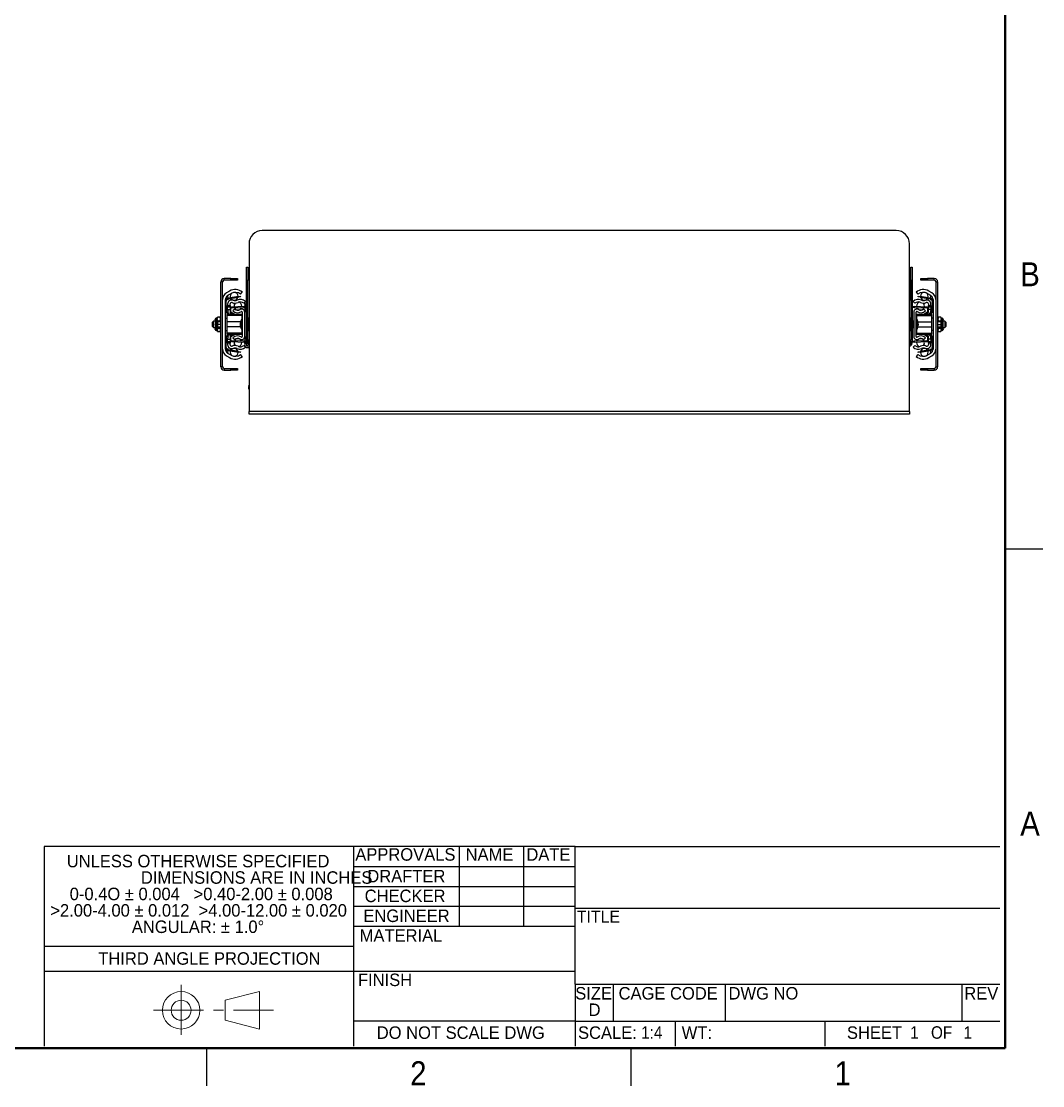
# Paper-space layout 'D' of a CAD drawing. Header units: inches. Extents: x 0 to 136, y 0 to 88.
# Drawn here: x 94.59 to 135.5, y 0.5 to 43.13 of the extents above; entities that cross this region are included whole.
import ezdxf

# ---------------------------------------------------------------- set-up
doc = ezdxf.new("R2010")
doc.units = ezdxf.units.IN
doc.header["$LTSCALE"] = 4
doc.header["$MEASUREMENT"] = 0
doc.linetypes.add('CENTERX2', pattern=[0.8, 0.5, -0.1, 0.1, -0.1])
for name, color, linetype in [('ANNOTATIONS', 7, 'Continuous'), ('FORMAT_SHT1', 7, 'Continuous'), ('FORMAT_SHT2', 7, 'Continuous')]:
    doc.layers.add(name, color=color, linetype=linetype)
doc.styles.add('SLDTEXTSTYLE0', font='GOTHIC.TTF', dxfattribs={"width": 0.913})
doc.styles.add('SLDTEXTSTYLE1', font='ARIAL.TTF', dxfattribs={"width": 0.948})

# ---------------------------------------------------------------- blocks, each defined once
blk = doc.blocks.new('ThirdAngleProjectionBlock')
at = {"color": 7, "linetype": 'CENTERX2', "lineweight": 18}
for p, q in [((1.101, 2.026), (1.101, 0)), ((0, 1.013), (4.806, 1.013))]:
    blk.add_line(p, q, dxfattribs=at)
at = {"color": 7, "linetype": 'Continuous', "lineweight": 18}
for p, q in [((2.861, 1.413), (4.236, 1.763)), ((4.236, 1.763), (4.236, 0.263)), ((2.861, 1.413), (2.861, 0.613)), ((2.861, 0.613), (4.236, 0.263))]:
    blk.add_line(p, q, dxfattribs=at)
for radius in [0.75, 0.4]:
    blk.add_circle((1.101, 1.013), radius, dxfattribs=at)
blk = doc.blocks.new('SW_NOTE_0')
at = {"layer": 'FORMAT_SHT1', "color": 0, "char_height": 0.5, "attachment_point": 2, "style": 'SLDTEXTSTYLE1'}
for s, insert in [('UNLESS OTHERWISE SPECIFIED', (5.445, 0.645)), ('DIMENSIONS ARE IN INCHES                         ', (7.79, -0.013)), ('0-0.4O ± 0.004   >0.40-2.00 ± 0.008  ', (5.57, -0.67)), ('>2.00-4.00 ± 0.012  >4.00-12.00 ± 0.020 ', (5.467, -1.328)), ('ANGULAR: ± 1.0°', (5.442, -1.985))]:
    blk.add_mtext(s, dxfattribs=dict(at, insert=insert))

psp = doc.layouts.new('D')

# ---------------------------------------------------------------- linework, layer by layer
at = {"color": 7, "linetype": 'Continuous', "lineweight": 50}
for p, q in [((134, 86), (134, 2)), ((134, 2), (2, 2))]:
    psp.add_line(p, q, dxfattribs=at)
at = {"color": 7, "linetype": 'Continuous', "lineweight": 25}
for p, q in [((129.636, 34.747), (104.234, 34.747)), ((103.709, 34.222), (103.709, 27.506)), ((130.161, 27.506), (130.161, 34.222)), ((103.602, 33.276), (103.655, 33.276)), ((103.602, 32.751), (103.602, 33.276)), ((103.655, 33.276), (103.655, 32.751)), ((130.215, 32.751), (130.215, 33.276)), ((130.215, 33.276), (130.268, 33.276)), ((130.268, 33.276), (130.268, 32.751)), ((102.716, 32.759), (102.716, 32.826)), ((102.985, 32.826), (102.716, 32.826)), ((102.985, 32.759), (102.985, 32.826)), ((102.985, 32.826), (103.247, 32.826)), ((103.247, 32.826), (103.247, 32.759)), ((130.174, 33.197), (130.161, 33.197)), ((130.174, 33.197), (130.174, 31.965)), ((130.623, 32.759), (130.623, 32.826)), ((130.623, 32.826), (130.885, 32.826)), ((130.885, 32.826), (130.885, 32.759)), ((131.154, 32.826), (130.885, 32.826)), ((131.154, 32.759), (131.154, 32.826)), ((102.648, 32.691), (102.581, 32.691)), ((102.581, 29.295), (102.581, 32.691)), ((102.648, 29.295), (102.648, 32.691)), ((102.985, 32.759), (102.716, 32.759)), ((103.247, 32.759), (102.985, 32.759)), ((103.655, 32.751), (103.602, 32.751)), ((103.602, 30.389), (103.602, 32.751)), ((103.655, 30.389), (103.655, 32.751)), ((130.268, 32.751), (130.215, 32.751)), ((130.215, 32.751), (130.215, 30.389)), ((130.268, 32.751), (130.268, 30.389)), ((130.885, 32.759), (130.623, 32.759)), ((131.154, 32.759), (130.885, 32.759)), ((131.222, 32.691), (131.222, 29.295)), ((131.222, 32.691), (131.289, 32.691)), ((131.289, 32.691), (131.289, 29.295)), ((102.762, 30.004), (102.762, 31.982)), ((102.779, 31.982), (102.762, 31.982)), ((102.932, 32.327), (102.805, 32.253)), ((102.882, 31.982), (102.818, 31.982)), ((102.862, 32.155), (102.989, 32.229)), ((103.28, 32.111), (102.872, 32.046)), ((102.877, 32.014), (103.285, 32.079)), ((103.268, 32.109), (103.268, 32.118)), ((103.28, 32.111), (103.359, 32.123)), ((103.285, 32.079), (103.28, 32.111)), ((103.364, 32.091), (103.285, 32.079)), ((103.359, 32.123), (103.364, 32.091)), ((103.368, 32.196), (103.44, 32.282)), ((130.43, 32.282), (130.503, 32.196)), ((130.506, 32.091), (130.511, 32.123)), ((130.585, 32.079), (130.506, 32.091)), ((130.511, 32.123), (130.59, 32.111)), ((130.59, 32.111), (130.585, 32.079)), ((130.585, 32.079), (130.993, 32.014)), ((130.998, 32.046), (130.59, 32.111)), ((130.602, 32.118), (130.602, 32.109)), ((130.881, 32.229), (131.008, 32.155)), ((131.065, 32.253), (130.938, 32.327)), ((130.988, 31.982), (131.052, 31.982)), ((131.091, 31.982), (131.108, 31.982)), ((131.108, 31.982), (131.108, 30.004)), ((102.762, 31.742), (102.794, 31.742)), ((102.794, 31.676), (102.762, 31.676)), ((102.762, 31.582), (102.794, 31.582)), ((102.794, 31.742), (102.794, 31.917)), ((102.794, 31.742), (102.794, 31.676)), ((102.794, 31.676), (102.794, 31.582)), ((102.794, 31.582), (102.794, 31.514)), ((102.852, 31.808), (102.852, 31.742)), ((102.852, 31.742), (102.951, 31.742)), ((102.852, 31.676), (102.852, 31.742)), ((102.951, 31.676), (102.852, 31.676)), ((102.852, 31.582), (102.852, 31.676)), ((102.852, 31.582), (102.951, 31.582)), ((102.852, 31.543), (102.852, 31.582)), ((102.951, 31.742), (102.951, 31.808)), ((102.951, 31.742), (102.951, 31.676)), ((102.951, 31.676), (102.951, 31.631)), ((102.951, 31.631), (102.951, 31.477)), ((102.983, 31.476), (102.983, 31.631)), ((103.515, 31.701), (103.001, 31.683)), ((103.002, 31.651), (103.516, 31.669)), ((103.133, 31.604), (103.066, 31.532)), ((103.416, 31.698), (103.419, 31.726)), ((103.494, 31.836), (103.562, 31.907)), ((103.515, 31.701), (103.595, 31.704)), ((103.516, 31.669), (103.515, 31.701)), ((103.596, 31.672), (103.516, 31.669)), ((103.535, 31.806), (103.535, 31.879)), ((103.602, 31.806), (103.535, 31.806)), ((103.535, 31.806), (103.535, 31.702)), ((103.535, 31.67), (103.535, 31.484)), ((103.539, 31.926), (103.602, 31.926)), ((103.595, 31.704), (103.596, 31.672)), ((103.602, 31.806), (103.602, 30.336)), ((130.161, 31.965), (130.174, 31.965)), ((130.274, 31.672), (130.275, 31.704)), ((130.354, 31.669), (130.274, 31.672)), ((130.275, 31.704), (130.355, 31.701)), ((130.308, 31.907), (130.376, 31.836)), ((130.355, 31.701), (130.354, 31.669)), ((130.354, 31.669), (130.868, 31.651)), ((130.869, 31.683), (130.355, 31.701)), ((130.451, 31.726), (130.454, 31.698)), ((130.804, 31.532), (130.737, 31.604)), ((130.887, 31.631), (130.887, 31.476)), ((130.919, 31.808), (130.919, 31.742)), ((130.919, 31.676), (130.919, 31.742)), ((130.919, 31.742), (131.018, 31.742)), ((131.018, 31.676), (130.919, 31.676)), ((130.919, 31.631), (130.919, 31.676)), ((130.919, 31.477), (130.919, 31.631)), ((131.018, 31.582), (130.919, 31.582)), ((131.018, 31.742), (131.018, 31.808)), ((131.018, 31.742), (131.018, 31.676)), ((131.018, 31.676), (131.018, 31.582)), ((131.018, 31.582), (131.018, 31.543)), ((131.076, 31.917), (131.076, 31.742)), ((131.076, 31.742), (131.108, 31.742)), ((131.076, 31.676), (131.076, 31.742)), ((131.108, 31.676), (131.076, 31.676)), ((131.076, 31.582), (131.076, 31.676)), ((131.108, 31.582), (131.076, 31.582)), ((131.076, 31.514), (131.076, 31.582)), ((102.351, 31.197), (102.351, 31.168)), ((102.351, 31.168), (102.351, 31.162)), ((102.351, 31.162), (102.351, 30.989)), ((102.384, 31.152), (102.384, 30.993)), ((102.428, 31.243), (102.397, 31.243)), ((102.397, 31.243), (102.397, 31.161)), ((102.413, 31.164), (102.413, 30.993)), ((102.428, 31.229), (102.428, 31.243)), ((102.428, 31.223), (102.428, 31.229)), ((102.428, 31.166), (102.428, 31.178)), ((102.428, 31.161), (102.428, 31.166)), ((102.434, 31.247), (102.434, 31.233)), ((102.434, 31.168), (102.434, 31.158)), ((102.456, 31.276), (102.438, 31.226)), ((102.438, 31.181), (102.456, 31.131)), ((102.442, 31.152), (102.442, 30.993)), ((102.45, 31.274), (102.447, 31.27)), ((102.549, 31.279), (102.456, 31.279)), ((102.549, 31.279), (102.456, 31.279)), ((102.549, 31.276), (102.456, 31.276)), ((102.456, 31.131), (102.549, 31.131)), ((102.558, 31.27), (102.555, 31.274)), ((102.58, 31.232), (102.558, 31.27)), ((102.58, 31.103), (102.58, 31.232)), ((102.874, 31.392), (102.762, 31.501)), ((102.762, 31.243), (102.815, 31.243)), ((102.794, 31.514), (102.92, 31.392)), ((103.417, 31.392), (102.815, 31.392)), ((102.815, 31.392), (102.815, 31.353)), ((103.417, 31.353), (102.815, 31.353)), ((102.815, 31.353), (102.815, 31.09)), ((102.935, 31.392), (102.901, 31.426)), ((102.968, 31.447), (103.07, 31.392)), ((102.983, 31.484), (103, 31.467)), ((103.137, 31.392), (102.983, 31.476)), ((103.37, 31.09), (103.417, 31.205)), ((103.436, 31.392), (103.417, 31.392)), ((103.417, 31.392), (103.417, 31.353)), ((103.417, 31.353), (103.417, 31.205)), ((103.436, 31.353), (103.417, 31.353)), ((103.417, 30.781), (103.417, 31.205)), ((103.436, 31.484), (103.436, 30.503)), ((103.535, 30.503), (103.535, 31.484)), ((103.688, 30.993), (103.688, 31.244)), ((103.694, 31.236), (103.694, 30.993)), ((130.176, 30.751), (130.176, 31.236)), ((130.182, 31.244), (130.182, 30.742)), ((130.335, 31.484), (130.335, 30.503)), ((130.434, 30.503), (130.434, 31.484)), ((130.453, 31.392), (130.434, 31.392)), ((130.434, 31.353), (130.453, 31.353)), ((131.055, 31.392), (130.453, 31.392)), ((130.453, 31.353), (130.453, 31.392)), ((130.453, 31.353), (131.055, 31.353)), ((130.453, 31.205), (130.453, 31.353)), ((130.453, 31.205), (130.453, 30.781)), ((130.453, 31.205), (130.501, 31.09)), ((130.887, 31.476), (130.733, 31.392)), ((130.8, 31.392), (130.902, 31.447)), ((130.87, 31.467), (130.887, 31.484)), ((130.969, 31.426), (130.935, 31.392)), ((130.95, 31.392), (131.076, 31.514)), ((131.108, 31.501), (130.996, 31.392)), ((131.055, 31.353), (131.055, 31.392)), ((131.055, 31.09), (131.055, 31.353)), ((131.108, 31.243), (131.055, 31.243)), ((131.312, 31.27), (131.29, 31.232)), ((131.29, 31.232), (131.29, 31.103)), ((131.315, 31.274), (131.313, 31.27)), ((131.414, 31.279), (131.321, 31.279)), ((131.414, 31.279), (131.321, 31.279)), ((131.414, 31.276), (131.321, 31.276)), ((131.321, 31.131), (131.414, 31.131)), ((131.432, 31.226), (131.414, 31.276)), ((131.414, 31.131), (131.432, 31.181)), ((131.423, 31.27), (131.42, 31.274)), ((131.428, 30.993), (131.428, 31.152)), ((131.436, 31.168), (131.432, 31.154)), ((131.436, 31.233), (131.436, 31.247)), ((131.436, 31.158), (131.436, 31.168)), ((131.473, 31.243), (131.442, 31.243)), ((131.442, 31.243), (131.442, 31.229)), ((131.442, 31.229), (131.442, 31.223)), ((131.442, 31.178), (131.442, 31.166)), ((131.442, 31.166), (131.442, 31.161)), ((131.457, 30.993), (131.457, 31.164)), ((131.473, 31.161), (131.473, 31.243)), ((131.486, 30.993), (131.486, 31.152)), ((131.519, 31.168), (131.519, 31.197)), ((131.519, 31.162), (131.519, 31.168)), ((131.519, 30.989), (131.519, 31.162)), ((102.286, 31.12), (102.245, 31.078)), ((102.245, 30.981), (102.245, 31.078)), ((102.245, 30.908), (102.245, 30.981)), ((102.245, 30.908), (102.286, 30.866)), ((102.351, 31.12), (102.286, 31.12)), ((102.286, 30.976), (102.286, 31.12)), ((102.286, 30.866), (102.286, 30.976)), ((102.286, 30.866), (102.351, 30.866)), ((102.351, 30.98), (102.351, 30.978)), ((102.351, 30.978), (102.351, 30.814)), ((102.351, 30.814), (102.351, 30.809)), ((102.351, 30.809), (102.351, 30.789)), ((102.384, 30.993), (102.413, 30.993)), ((102.384, 30.993), (102.384, 30.834)), ((102.397, 30.826), (102.397, 30.743)), ((102.397, 30.743), (102.428, 30.743)), ((102.413, 30.993), (102.442, 30.993)), ((102.413, 30.993), (102.413, 30.822)), ((102.428, 30.804), (102.428, 30.825)), ((102.428, 30.793), (102.428, 30.804)), ((102.428, 30.75), (102.428, 30.755)), ((102.428, 30.743), (102.428, 30.75)), ((102.434, 30.828), (102.434, 30.801)), ((102.434, 30.747), (102.434, 30.74)), ((102.456, 30.832), (102.438, 30.79)), ((102.438, 30.752), (102.456, 30.709)), ((102.581, 31.098), (102.442, 31.098)), ((102.442, 30.993), (102.442, 30.834)), ((102.581, 30.993), (102.442, 30.993)), ((102.442, 30.888), (102.581, 30.888)), ((102.445, 31.098), (102.45, 31.117)), ((102.448, 30.888), (102.456, 30.847)), ((102.456, 31.115), (102.452, 31.098)), ((102.549, 31.115), (102.456, 31.115)), ((102.456, 30.847), (102.549, 30.847)), ((102.549, 30.832), (102.456, 30.832)), ((102.456, 30.709), (102.549, 30.709)), ((102.456, 30.707), (102.549, 30.707)), ((102.456, 30.707), (102.549, 30.707)), ((102.552, 31.098), (102.549, 31.115)), ((102.549, 30.847), (102.555, 30.888)), ((102.555, 31.117), (102.559, 31.098)), ((102.565, 30.888), (102.555, 30.846)), ((102.558, 30.716), (102.58, 30.754)), ((102.58, 31.098), (102.58, 31.103)), ((102.58, 30.754), (102.58, 30.888)), ((102.762, 30.743), (102.815, 30.743)), ((103.37, 31.09), (102.815, 31.09)), ((102.815, 31.09), (102.815, 30.896)), ((103.37, 30.896), (102.815, 30.896)), ((102.815, 30.896), (102.815, 30.633)), ((103.417, 30.781), (103.37, 30.896)), ((103.436, 31.09), (103.417, 31.09)), ((103.436, 30.896), (103.417, 30.896)), ((103.417, 30.781), (103.417, 30.633)), ((103.688, 30.742), (103.688, 30.993)), ((103.694, 30.993), (103.694, 30.751)), ((130.335, 31.118), (130.278, 31.118)), ((130.278, 31.118), (130.278, 30.993)), ((130.278, 30.993), (130.278, 30.868)), ((130.278, 30.868), (130.335, 30.868)), ((130.434, 31.09), (130.453, 31.09)), ((130.434, 30.896), (130.453, 30.896)), ((130.501, 30.896), (130.453, 30.781)), ((130.453, 30.633), (130.453, 30.781)), ((130.501, 31.09), (131.055, 31.09)), ((130.501, 30.896), (131.055, 30.896)), ((131.055, 30.896), (131.055, 31.09)), ((131.055, 30.633), (131.055, 30.896)), ((131.108, 30.743), (131.055, 30.743)), ((131.428, 31.098), (131.289, 31.098)), ((131.289, 30.993), (131.428, 30.993)), ((131.289, 30.888), (131.428, 30.888)), ((131.29, 31.103), (131.29, 31.098)), ((131.29, 30.888), (131.29, 30.754)), ((131.29, 30.754), (131.312, 30.716)), ((131.315, 30.846), (131.308, 30.888)), ((131.31, 31.098), (131.315, 31.117)), ((131.314, 30.888), (131.321, 30.847)), ((131.321, 31.115), (131.318, 31.098)), ((131.414, 31.115), (131.321, 31.115)), ((131.321, 30.847), (131.414, 30.847)), ((131.414, 30.832), (131.321, 30.832)), ((131.321, 30.709), (131.414, 30.709)), ((131.321, 30.707), (131.414, 30.707)), ((131.321, 30.707), (131.414, 30.707)), ((131.418, 31.098), (131.414, 31.115)), ((131.414, 30.847), (131.422, 30.888)), ((131.432, 30.79), (131.414, 30.832)), ((131.414, 30.709), (131.432, 30.752)), ((131.428, 30.834), (131.428, 30.993)), ((131.457, 30.993), (131.428, 30.993)), ((131.436, 30.801), (131.436, 30.828)), ((131.436, 30.74), (131.436, 30.747)), ((131.442, 30.825), (131.442, 30.804)), ((131.442, 30.804), (131.442, 30.793)), ((131.442, 30.755), (131.442, 30.75)), ((131.442, 30.75), (131.442, 30.743)), ((131.442, 30.743), (131.473, 30.743)), ((131.486, 30.993), (131.457, 30.993)), ((131.457, 30.822), (131.457, 30.993)), ((131.473, 30.743), (131.473, 30.826)), ((131.486, 30.834), (131.486, 30.993)), ((131.584, 31.12), (131.519, 31.12)), ((131.519, 30.978), (131.519, 30.98)), ((131.519, 30.814), (131.519, 30.978)), ((131.519, 30.866), (131.584, 30.866)), ((131.519, 30.809), (131.519, 30.814)), ((131.519, 30.789), (131.519, 30.809)), ((131.625, 31.078), (131.584, 31.12)), ((131.584, 31.12), (131.584, 30.976)), ((131.584, 30.976), (131.584, 30.866)), ((131.584, 30.866), (131.625, 30.908)), ((131.625, 31.078), (131.625, 30.981)), ((131.625, 30.981), (131.625, 30.908)), ((102.762, 30.485), (102.874, 30.594)), ((102.762, 30.404), (102.794, 30.404)), ((102.762, 30.311), (102.794, 30.311)), ((102.92, 30.594), (102.794, 30.472)), ((102.794, 30.472), (102.794, 30.404)), ((102.794, 30.404), (102.794, 30.311)), ((102.794, 30.311), (102.794, 30.244)), ((103.417, 30.633), (102.815, 30.633)), ((102.815, 30.633), (102.815, 30.594)), ((102.815, 30.594), (103.417, 30.594)), ((102.852, 30.404), (102.852, 30.443)), ((102.852, 30.404), (102.951, 30.404)), ((102.852, 30.311), (102.852, 30.404)), ((102.852, 30.311), (102.951, 30.311)), ((102.852, 30.244), (102.852, 30.311)), ((102.901, 30.56), (102.935, 30.594)), ((102.951, 30.51), (102.951, 30.355)), ((102.951, 30.355), (102.951, 30.311)), ((102.951, 30.311), (102.951, 30.244)), ((103.07, 30.594), (102.968, 30.539)), ((102.983, 30.51), (103.137, 30.594)), ((103, 30.52), (102.983, 30.503)), ((102.983, 30.355), (102.983, 30.51)), ((103.001, 30.303), (103.515, 30.285)), ((103.516, 30.317), (103.002, 30.335)), ((103.066, 30.454), (103.133, 30.382)), ((103.419, 30.26), (103.416, 30.288)), ((103.417, 30.633), (103.417, 30.594)), ((103.436, 30.633), (103.417, 30.633)), ((103.417, 30.594), (103.436, 30.594)), ((103.515, 30.285), (103.516, 30.317)), ((103.595, 30.282), (103.515, 30.285)), ((103.516, 30.317), (103.596, 30.314)), ((103.535, 30.503), (103.535, 30.336)), ((103.535, 30.336), (103.602, 30.336)), ((103.535, 30.316), (103.535, 30.336)), ((103.535, 30.231), (103.535, 30.284)), ((103.596, 30.314), (103.595, 30.282)), ((103.602, 30.389), (103.655, 30.389)), ((103.602, 30.336), (103.602, 30.231)), ((103.655, 30.284), (103.602, 30.284)), ((103.655, 30.389), (103.655, 30.284)), ((103.655, 30.284), (103.655, 30.234)), ((130.215, 30.284), (130.215, 30.389)), ((130.215, 30.389), (130.268, 30.389)), ((130.268, 30.284), (130.215, 30.284)), ((130.215, 30.234), (130.215, 30.284)), ((130.268, 30.389), (130.268, 30.284)), ((130.268, 30.234), (130.268, 30.284)), ((130.274, 30.314), (130.354, 30.317)), ((130.275, 30.282), (130.274, 30.314)), ((130.355, 30.285), (130.275, 30.282)), ((130.868, 30.335), (130.354, 30.317)), ((130.354, 30.317), (130.355, 30.285)), ((130.355, 30.285), (130.869, 30.303)), ((130.434, 30.633), (130.453, 30.633)), ((130.434, 30.594), (130.453, 30.594)), ((130.454, 30.288), (130.451, 30.26)), ((130.453, 30.633), (131.055, 30.633)), ((130.453, 30.594), (130.453, 30.633)), ((130.453, 30.594), (131.055, 30.594)), ((130.733, 30.594), (130.887, 30.51)), ((130.737, 30.382), (130.804, 30.454)), ((130.902, 30.539), (130.8, 30.594)), ((130.887, 30.503), (130.87, 30.52)), ((130.887, 30.51), (130.887, 30.355)), ((130.919, 30.355), (130.919, 30.51)), ((131.018, 30.404), (130.919, 30.404)), ((130.919, 30.311), (130.919, 30.355)), ((130.919, 30.244), (130.919, 30.311)), ((130.919, 30.311), (131.018, 30.311)), ((130.935, 30.594), (130.969, 30.56)), ((131.076, 30.472), (130.95, 30.594)), ((130.996, 30.594), (131.108, 30.485)), ((131.018, 30.443), (131.018, 30.404)), ((131.018, 30.404), (131.018, 30.311)), ((131.018, 30.311), (131.018, 30.244)), ((131.055, 30.594), (131.055, 30.633)), ((131.076, 30.404), (131.076, 30.472)), ((131.108, 30.404), (131.076, 30.404)), ((131.076, 30.311), (131.076, 30.404)), ((131.076, 30.311), (131.108, 30.311)), ((131.076, 30.244), (131.076, 30.311)), ((102.794, 30.244), (102.762, 30.244)), ((102.779, 30.004), (102.762, 30.004)), ((102.794, 30.069), (102.794, 30.244)), ((102.882, 30.004), (102.818, 30.004)), ((102.852, 30.244), (102.852, 30.178)), ((102.951, 30.244), (102.852, 30.244)), ((102.872, 29.94), (103.28, 29.876)), ((103.285, 29.907), (102.877, 29.972)), ((102.951, 30.178), (102.951, 30.244)), ((103.268, 29.868), (103.268, 29.878)), ((103.28, 29.876), (103.285, 29.907)), ((103.359, 29.863), (103.28, 29.876)), ((103.285, 29.907), (103.364, 29.895)), ((103.364, 29.895), (103.359, 29.863)), ((103.562, 30.079), (103.494, 30.151)), ((103.602, 30.231), (103.535, 30.231)), ((103.535, 30.231), (103.535, 30.16)), ((103.602, 30.231), (103.602, 30.16)), ((103.635, 30.126), (103.709, 30.126)), ((103.635, 30.06), (103.709, 30.06)), ((130.376, 30.151), (130.308, 30.079)), ((130.506, 29.895), (130.585, 29.907)), ((130.511, 29.863), (130.506, 29.895)), ((130.59, 29.876), (130.511, 29.863)), ((130.993, 29.972), (130.585, 29.907)), ((130.585, 29.907), (130.59, 29.876)), ((130.59, 29.876), (130.998, 29.94)), ((130.602, 29.878), (130.602, 29.868)), ((130.919, 30.244), (130.919, 30.178)), ((131.018, 30.244), (130.919, 30.244)), ((130.988, 30.004), (131.052, 30.004)), ((131.018, 30.178), (131.018, 30.244)), ((131.076, 30.244), (131.076, 30.069)), ((131.108, 30.244), (131.076, 30.244)), ((131.091, 30.004), (131.108, 30.004)), ((102.805, 29.733), (102.932, 29.659)), ((102.989, 29.757), (102.862, 29.831)), ((103.44, 29.704), (103.368, 29.791)), ((130.503, 29.791), (130.43, 29.704)), ((131.008, 29.831), (130.881, 29.757)), ((130.938, 29.659), (131.065, 29.733)), ((102.648, 29.295), (102.581, 29.295)), ((102.716, 29.228), (102.716, 29.16)), ((102.716, 29.228), (102.985, 29.228)), ((102.716, 29.16), (102.985, 29.16)), ((102.985, 29.16), (102.985, 29.228)), ((102.985, 29.228), (103.247, 29.228)), ((103.247, 29.16), (102.985, 29.16)), ((103.247, 29.228), (103.247, 29.16)), ((130.623, 29.16), (130.623, 29.228)), ((130.623, 29.228), (130.885, 29.228)), ((130.885, 29.16), (130.623, 29.16)), ((130.885, 29.228), (130.885, 29.16)), ((130.885, 29.228), (131.154, 29.228)), ((130.885, 29.16), (131.154, 29.16)), ((131.154, 29.228), (131.154, 29.16)), ((131.222, 29.295), (131.289, 29.295)), ((103.705, 28.537), (103.709, 28.537)), ((103.705, 28.535), (103.705, 28.537)), ((103.705, 28.535), (103.709, 28.535)), ((103.705, 28.518), (103.705, 28.506)), ((103.705, 28.518), (103.709, 28.518)), ((103.705, 28.422), (103.705, 28.506)), ((103.705, 28.506), (103.709, 28.506)), ((103.705, 28.391), (103.705, 28.422)), ((103.705, 28.422), (103.709, 28.422)), ((103.705, 28.391), (103.709, 28.391)), ((130.161, 27.506), (103.709, 27.506)), ((103.709, 27.398), (103.709, 27.506)), ((130.161, 27.398), (103.709, 27.398)), ((103.709, 27.398), (103.709, 27.398)), ((130.161, 27.506), (130.161, 27.398)), ((134, 22), (135.5, 22)), ((102, 2), (102, 0.5)), ((119, 2), (119, 0.5))]:
    psp.add_line(p, q, dxfattribs=at)
at = {"color": 7, "linetype": 'Continuous', "lineweight": 25, "flags": 128}
for points in [[(102.866, 32.012), (102.871, 32.002), (102.882, 31.982)], [(131.004, 32.012), (130.999, 32.002), (130.988, 31.982)], [(102.351, 31.168), (102.352, 31.175), (102.354, 31.181), (102.355, 31.183), (102.356, 31.184), (102.357, 31.184), (102.357, 31.184), (102.357, 31.183), (102.357, 31.183), (102.357, 31.182), (102.356, 31.18), (102.355, 31.177), (102.353, 31.17), (102.351, 31.162)], [(102.428, 31.178), (102.43, 31.187), (102.431, 31.201), (102.432, 31.203), (102.432, 31.203)], [(102.434, 31.233), (102.433, 31.226), (102.433, 31.225)], [(102.433, 31.179), (102.433, 31.171), (102.434, 31.168)], [(102.434, 31.233), (102.443, 31.26), (102.45, 31.274)], [(102.438, 31.154), (102.435, 31.164), (102.434, 31.168)], [(102.45, 31.126), (102.446, 31.134), (102.439, 31.151)], [(102.45, 31.274), (102.45, 31.275), (102.45, 31.275), (102.45, 31.275), (102.45, 31.274)], [(102.456, 31.279), (102.456, 31.278), (102.456, 31.276)], [(102.549, 31.276), (102.549, 31.277), (102.549, 31.279), (102.549, 31.279)], [(102.549, 31.131), (102.569, 31.211), (102.549, 31.276)], [(102.555, 31.274), (102.555, 31.275), (102.555, 31.275), (102.555, 31.274), (102.555, 31.274)], [(131.321, 31.276), (131.301, 31.195), (131.321, 31.131)], [(131.315, 31.274), (131.315, 31.275), (131.315, 31.275), (131.315, 31.275), (131.315, 31.274)], [(131.321, 31.279), (131.321, 31.278), (131.321, 31.276)], [(131.414, 31.276), (131.414, 31.277), (131.414, 31.279), (131.414, 31.279)], [(131.42, 31.274), (131.42, 31.275), (131.42, 31.275), (131.42, 31.274), (131.42, 31.274)], [(131.428, 31.145), (131.427, 31.14), (131.42, 31.126)], [(131.437, 31.225), (131.437, 31.231), (131.436, 31.233)], [(131.436, 31.168), (131.437, 31.177), (131.437, 31.179)], [(131.519, 31.162), (131.518, 31.165), (131.516, 31.174), (131.515, 31.179), (131.514, 31.181), (131.513, 31.182), (131.513, 31.183), (131.513, 31.184), (131.513, 31.184), (131.513, 31.184), (131.514, 31.183), (131.516, 31.18), (131.518, 31.172), (131.519, 31.168)], [(102.351, 30.989), (102.352, 30.989), (102.354, 30.988), (102.356, 30.986), (102.357, 30.985), (102.357, 30.984), (102.357, 30.983), (102.357, 30.982), (102.357, 30.981), (102.357, 30.98), (102.356, 30.979), (102.354, 30.977), (102.352, 30.977), (102.351, 30.978)], [(102.351, 30.814), (102.352, 30.807), (102.353, 30.803), (102.355, 30.797), (102.356, 30.795), (102.357, 30.793), (102.357, 30.792), (102.357, 30.792), (102.357, 30.792), (102.357, 30.792), (102.356, 30.792), (102.355, 30.795), (102.352, 30.801), (102.351, 30.809)], [(102.432, 30.771), (102.432, 30.771), (102.431, 30.777), (102.428, 30.793)], [(102.434, 30.801), (102.433, 30.794), (102.433, 30.792)], [(102.433, 30.753), (102.433, 30.748), (102.434, 30.747)], [(102.434, 30.801), (102.443, 30.825), (102.45, 30.837)], [(102.45, 30.846), (102.446, 30.859), (102.442, 30.88)], [(102.456, 30.709), (102.456, 30.708), (102.456, 30.707), (102.456, 30.708)], [(102.549, 30.709), (102.569, 30.778), (102.549, 30.832)], [(102.549, 30.708), (102.549, 30.708), (102.549, 30.709)], [(131.321, 30.832), (131.301, 30.764), (131.321, 30.709)], [(131.321, 30.709), (131.321, 30.708), (131.321, 30.707), (131.321, 30.708)], [(131.414, 30.708), (131.414, 30.708), (131.414, 30.709)], [(131.42, 31.117), (131.424, 31.104), (131.425, 31.098)], [(131.428, 30.879), (131.427, 30.87), (131.42, 30.846)], [(131.436, 30.747), (131.427, 30.723), (131.423, 30.716)], [(131.437, 30.792), (131.437, 30.799), (131.436, 30.801)], [(131.436, 30.747), (131.437, 30.752), (131.437, 30.753)], [(131.519, 30.978), (131.518, 30.977), (131.516, 30.978), (131.515, 30.978), (131.514, 30.98), (131.513, 30.98), (131.513, 30.981), (131.513, 30.982), (131.513, 30.983), (131.513, 30.984), (131.514, 30.986), (131.515, 30.987), (131.518, 30.988), (131.519, 30.989)], [(131.519, 30.809), (131.518, 30.802), (131.517, 30.798), (131.515, 30.793), (131.514, 30.792), (131.513, 30.792), (131.513, 30.792), (131.513, 30.792), (131.513, 30.793), (131.513, 30.793), (131.514, 30.795), (131.515, 30.798), (131.517, 30.805), (131.519, 30.814)], [(102.866, 29.974), (102.871, 29.985), (102.882, 30.004)], [(131.004, 29.974), (130.999, 29.985), (130.988, 30.004)]]:
    psp.add_lwpolyline(points, dxfattribs=at)
at = {"color": 7, "linetype": 'Continuous', "lineweight": 25}
for centre, radius, start, end in [((104.234, 34.222), 0.525, 90, 180), ((129.636, 34.222), 0.525, 0, 90), ((102.716, 32.691), 0.136, 90, 180), ((130.094, 33.197), 0.08, 360, 33.5913), ((131.154, 32.691), 0.136, 0, 90), ((102.716, 32.691), 0.0678, 90, 180), ((131.154, 32.691), 0.0678, 0, 90), ((102.962, 31.982), 0.313, 120, 180), ((102.962, 31.982), 0.2, 120, 180), ((102.892, 31.917), 0.13, 99, 180), ((102.892, 31.917), 0.0984, 99, 180), ((103.051, 32.089), 0.2, 160.7448, 193.5763), ((103.155, 31.942), 0.445, 50, 120), ((103.114, 32.118), 0.155, 121.9285, 201.595), ((103.114, 32.118), 0.155, 214.1478, 343.8522), ((103.155, 31.942), 0.331, 50, 120), ((103.114, 32.118), 0.155, 0, 84.1764), ((103.356, 31.69), 0.299, 46.5675, 115.2851), ((130.514, 31.69), 0.299, 64.7149, 133.4325), ((130.715, 31.942), 0.445, 60, 130), ((130.715, 31.942), 0.331, 60, 130), ((130.756, 32.118), 0.155, 95.8236, 180), ((130.756, 32.118), 0.155, 196.1478, 325.8522), ((130.756, 32.118), 0.155, 338.405, 58.0715), ((130.978, 31.917), 0.0984, 0, 81), ((130.978, 31.917), 0.13, 0, 81), ((130.908, 31.982), 0.2, 0, 60), ((130.82, 32.089), 0.2, 346.4237, 19.2552), ((130.908, 31.982), 0.313, 0, 60), ((103.011, 31.808), 0.159, 68.3471, 180), ((103.011, 31.808), 0.06, 68.3471, 180), ((103.003, 31.631), 0.052, 92, 180), ((103.003, 31.631), 0.02, 92, 180), ((103.143, 32.141), 0.299, 248.3471, 295.2851), ((103.143, 32.141), 0.2, 248.3471, 295.2851), ((103.264, 31.726), 0.155, 130.5067, 194.4133), ((103.264, 31.726), 0.155, 206.952, 337.048), ((103.252, 31.732), 0.175, 226.9305, 303.0256), ((103.356, 31.69), 0.2, 46.5675, 115.2851), ((103.264, 31.726), 0.155, 0, 81.0432), ((103.414, 31.484), 0.121, 0, 123.0256), ((130.094, 31.965), 0.08, 326.4087, 0), ((130.456, 31.484), 0.121, 56.9826, 180), ((130.514, 31.69), 0.2, 64.7149, 133.4325), ((130.606, 31.726), 0.155, 98.9568, 180), ((130.606, 31.726), 0.155, 202.952, 333.048), ((130.618, 31.732), 0.175, 236.9826, 313.0798), ((130.727, 32.141), 0.299, 244.7149, 291.6528), ((130.727, 32.141), 0.2, 244.7149, 291.6528), ((130.606, 31.726), 0.155, 345.5867, 49.4933), ((130.859, 31.808), 0.159, 0, 111.6528), ((130.859, 31.808), 0.06, 0, 111.6528), ((130.867, 31.631), 0.02, 0, 88), ((130.867, 31.631), 0.052, 0, 88), ((102.397, 31.197), 0.0458, 90, 180), ((102.413, 31.122), 0.0416, 90, 133.6028), ((102.413, 31.122), 0.0416, 46.3972, 90), ((102.428, 31.25), 0.007, 270, 330), ((102.428, 31.236), 0.00708, 269.4238, 327.7867), ((102.428, 31.23), 0.00757, 271.9926, 310.101), ((102.181, 31.173), 0.252, 7.0172, 11.4785), ((102.429, 31.186), 0.00812, 265.4767, 299.2652), ((102.428, 31.174), 0.00795, 267.5084, 315.9474), ((102.214, 31.274), 0.228, 341.9436, 347.7669), ((102.054, 31.24), 0.379, 354.4713, 357.6788), ((102.214, 31.133), 0.228, 12.2331, 18.0564), ((102.089, 31.171), 0.344, 1.4351, 5.4584), ((102.437, 31.218), 0.00743, 86.2127, 123.6869), ((102.438, 31.173), 0.00811, 92.7483, 128.0551), ((102.456, 31.271), 0.00713, 89.8451, 147.9597), ((102.457, 31.271), 0.00791, 92.6494, 156.3023), ((102.454, 31.27), 0.00589, 77.9512, 145.1555), ((102.457, 31.123), 0.00828, 98.3623, 151.3995), ((102.437, 31.122), 0.0137, 339.8892, 20.1108), ((102.42, 31.123), 0.0363, 347.6195, 12.3805), ((102.549, 31.272), 0.007, 23.3688, 91.0373), ((102.551, 31.27), 0.00589, 34.8445, 102.0488), ((102.588, 31.123), 0.0395, 168.6332, 191.3668), ((102.548, 31.123), 0.00828, 28.6005, 81.6377), ((102.427, 31.2), 0.148, 330.1496, 29.8504), ((102.57, 31.122), 0.0149, 161.4633, 198.5367), ((102.574, 31.229), 0.007, 0, 30), ((103.018, 31.543), 0.165, 180, 225), ((102.984, 31.477), 0.0333, 180, 241.5), ((103.252, 31.732), 0.273, 226.9305, 303.0256), ((103.414, 31.484), 0.0227, 0, 123.0256), ((103.648, 31.133), 0.118, 70.2351, 86.2334), ((103.685, 31.236), 0.0092, 0, 70.2351), ((130.186, 31.236), 0.0092, 109.7649, 180), ((130.222, 31.133), 0.118, 93.7666, 109.7649), ((130.278, 31.127), 0.0092, 180, 270), ((130.456, 31.484), 0.0227, 56.9826, 180), ((130.618, 31.732), 0.273, 236.9826, 313.0798), ((130.886, 31.477), 0.0333, 298.5, 0), ((130.852, 31.543), 0.165, 315, 0), ((131.296, 31.229), 0.007, 150, 180), ((131.442, 31.2), 0.147, 150.06, 209.94), ((131.322, 31.271), 0.00791, 92.6494, 156.3023), ((131.319, 31.27), 0.00589, 77.9512, 145.1555), ((131.322, 31.123), 0.00828, 98.3623, 151.3995), ((131.302, 31.122), 0.0137, 339.8892, 20.1108), ((131.285, 31.123), 0.0363, 347.6195, 12.3805), ((131.414, 31.272), 0.007, 23.3688, 91.0373), ((131.416, 31.27), 0.00589, 34.8445, 102.0488), ((131.453, 31.123), 0.0395, 168.6332, 191.3668), ((131.413, 31.123), 0.00828, 28.6005, 81.6377), ((131.253, 31.185), 0.19, 14.5683, 27.8917), ((131.435, 31.122), 0.0149, 161.4633, 198.5367), ((131.457, 31.122), 0.0416, 90, 133.6028), ((131.656, 31.274), 0.228, 192.2331, 198.0564), ((131.433, 31.218), 0.00743, 56.3131, 93.7873), ((131.656, 31.133), 0.228, 161.9436, 167.7669), ((131.432, 31.173), 0.00811, 51.9449, 87.2517), ((131.442, 31.25), 0.007, 210, 270), ((131.442, 31.236), 0.00708, 212.2133, 270.5762), ((131.442, 31.174), 0.00795, 224.0526, 272.4916), ((131.816, 31.24), 0.379, 182.3212, 185.5287), ((131.442, 31.23), 0.00757, 229.899, 268.0074), ((131.781, 31.171), 0.344, 174.5416, 178.5649), ((131.441, 31.186), 0.00812, 240.7348, 274.5233), ((131.675, 31.175), 0.239, 168.3938, 173.1105), ((128.749, 30.853), 2.712, 6.8961, 7.431), ((131.457, 31.122), 0.0416, 46.3972, 90), ((131.473, 31.197), 0.0458, 0, 90), ((102.352, 30.985), 0.00546, 267.8597, 2.7209), ((102.397, 30.789), 0.0458, 180, 270), ((102.413, 30.864), 0.0416, 226.3972, 270), ((102.413, 30.864), 0.0416, 270, 313.6028), ((102.428, 30.796), 0.00762, 40.6808, 92.1228), ((102.429, 30.785), 0.00768, 57.9827, 94.0115), ((102.291, 30.791), 0.142, 345.4374, 351.9569), ((102.428, 30.748), 0.00735, 49.051, 88.4025), ((102.428, 30.743), 0.00704, 31.1118, 90.2994), ((102.428, 30.736), 0.007, 30, 90), ((102.187, 30.798), 0.246, 353.5685, 358.4078), ((102.273, 30.832), 0.17, 338.9109, 345.602), ((102.273, 30.71), 0.17, 14.398, 21.0891), ((102.155, 30.739), 0.279, 2.9052, 6.5328), ((102.438, 30.798), 0.00777, 230.571, 267.6015), ((102.437, 30.759), 0.00719, 234.1355, 273.1622), ((102.573, 30.79), 0.146, 197.1991, 212.2116), ((102.477, 31.196), 0.0838, 250.5999, 254.9415), ((102.434, 30.923), 0.0796, 281.6562, 286.1547), ((102.437, 30.841), 0.0134, 340.4817, 19.5183), ((102.457, 30.84), 0.00797, 207.0637, 262.5611), ((102.457, 30.715), 0.00768, 204.5344, 268.2107), ((102.455, 30.715), 0.00593, 211.724, 279.8645), ((102.421, 30.84), 0.0354, 348.0188, 11.9812), ((102.528, 31.196), 0.0838, 285.0585, 289.4001), ((102.571, 30.923), 0.0796, 253.8453, 258.3438), ((102.58, 30.84), 0.0319, 166.6604, 193.3396), ((102.548, 30.84), 0.00797, 277.4389, 332.9363), ((102.548, 30.715), 0.00768, 272.1064, 334.7527), ((102.548, 30.715), 0.00788, 272.9124, 335.6534), ((102.55, 30.715), 0.00593, 260.1355, 328.276), ((102.567, 30.841), 0.0121, 158.3864, 201.6136), ((102.467, 30.774), 0.108, 325.008, 34.992), ((102.574, 30.757), 0.007, 330, 0), ((103.648, 30.853), 0.118, 273.7666, 289.7649), ((103.685, 30.751), 0.0092, 289.7649, 0), ((130.186, 30.751), 0.0092, 180, 250.2351), ((130.222, 30.853), 0.118, 250.2351, 266.2334), ((130.278, 30.859), 0.0092, 90, 180), ((131.296, 30.757), 0.007, 180, 210), ((131.404, 30.774), 0.109, 145.1329, 214.8671), ((131.342, 31.196), 0.0838, 250.5999, 254.9415), ((131.299, 30.923), 0.0796, 281.6562, 286.1547), ((131.302, 30.841), 0.0134, 340.4817, 19.5183), ((131.322, 30.84), 0.00797, 207.0637, 262.5611), ((131.322, 30.715), 0.00768, 204.5356, 268.2111), ((131.32, 30.715), 0.00593, 211.724, 279.8645), ((131.286, 30.84), 0.0354, 348.0188, 11.9812), ((131.393, 31.196), 0.0838, 285.0585, 289.4001), ((131.437, 30.923), 0.0796, 253.8453, 258.3438), ((131.445, 30.84), 0.0319, 166.6604, 193.3396), ((131.413, 30.84), 0.00797, 277.4389, 332.9363), ((131.413, 30.715), 0.00768, 272.1064, 334.7527), ((131.413, 30.715), 0.00788, 272.9124, 335.6534), ((131.415, 30.715), 0.00593, 260.1355, 328.276), ((131.432, 30.841), 0.0121, 158.3864, 201.6136), ((131.292, 30.757), 0.151, 16.9957, 31.6702), ((131.457, 30.864), 0.0416, 226.3972, 270), ((131.432, 30.798), 0.00777, 272.3985, 309.429), ((131.597, 30.832), 0.17, 194.398, 201.0891), ((131.597, 30.71), 0.17, 158.9109, 165.602), ((131.433, 30.759), 0.00719, 266.8378, 305.8645), ((131.442, 30.796), 0.00762, 87.8772, 139.3192), ((131.442, 30.743), 0.00704, 89.7006, 148.8882), ((131.442, 30.736), 0.007, 90, 150), ((131.441, 30.785), 0.00768, 85.9885, 122.0173), ((131.683, 30.798), 0.246, 181.5922, 186.4315), ((131.715, 30.739), 0.279, 173.4672, 177.0948), ((131.442, 30.748), 0.00735, 91.5975, 130.949), ((130.436, 30.927), 1.015, 351.1561, 352.4028), ((131.587, 30.792), 0.15, 188.2243, 194.3814), ((131.457, 30.864), 0.0416, 270, 313.6028), ((131.473, 30.789), 0.0458, 270, 0), ((131.519, 30.986), 0.0057, 179.8343, 270.1801), ((103.018, 30.443), 0.165, 135, 180), ((102.984, 30.51), 0.0333, 118.5, 180), ((103.003, 30.355), 0.052, 180, 268), ((103.003, 30.355), 0.02, 180, 268), ((103.252, 30.254), 0.273, 56.9826, 133.0798), ((103.264, 30.26), 0.155, 165.5867, 229.4933), ((103.264, 30.26), 0.155, 22.952, 153.048), ((103.252, 30.254), 0.175, 56.9826, 133.0798), ((103.414, 30.503), 0.121, 236.9826, 0), ((103.414, 30.503), 0.0227, 236.9826, 0), ((130.456, 30.503), 0.121, 180, 303.0256), ((130.456, 30.503), 0.0227, 180, 303.0256), ((130.606, 30.26), 0.155, 26.952, 157.048), ((130.618, 30.254), 0.273, 46.9305, 123.0256), ((130.618, 30.254), 0.175, 46.9305, 123.0256), ((130.606, 30.26), 0.155, 310.5067, 14.4133), ((130.867, 30.355), 0.02, 272, 0), ((130.867, 30.355), 0.052, 272, 0), ((130.886, 30.51), 0.0333, 0, 61.5), ((130.852, 30.443), 0.165, 360, 45), ((102.962, 30.004), 0.313, 180, 240), ((102.892, 30.069), 0.13, 180, 261), ((102.962, 30.004), 0.2, 180, 240), ((102.892, 30.069), 0.0984, 180, 261), ((103.051, 29.897), 0.2, 166.4237, 199.2552), ((103.011, 30.178), 0.159, 180, 291.6528), ((103.011, 30.178), 0.06, 180, 291.6528), ((103.114, 29.868), 0.155, 158.405, 238.0715), ((103.114, 29.868), 0.155, 16.1478, 145.8522), ((103.143, 29.845), 0.299, 64.7149, 111.6528), ((103.143, 29.845), 0.2, 64.7149, 111.6528), ((103.114, 29.868), 0.155, 275.8236, 0), ((103.356, 30.296), 0.299, 244.7149, 313.4325), ((103.356, 30.296), 0.2, 244.7149, 313.4325), ((103.264, 30.26), 0.155, 278.9568, 0), ((103.635, 30.16), 0.0997, 180, 270), ((103.709, 30.234), 0.108, 180, 270), ((103.635, 30.16), 0.0331, 180, 270), ((103.709, 30.234), 0.0538, 180, 270), ((130.161, 30.234), 0.0538, 270, 0), ((130.161, 30.234), 0.108, 270, 0), ((130.514, 30.296), 0.299, 226.5675, 295.2851), ((130.514, 30.296), 0.2, 226.5675, 295.2851), ((130.606, 30.26), 0.155, 180, 261.0432), ((130.727, 29.845), 0.299, 68.3471, 115.2851), ((130.756, 29.868), 0.155, 180, 264.1764), ((130.756, 29.868), 0.155, 34.1478, 163.8522), ((130.727, 29.845), 0.2, 68.3471, 115.2851), ((130.859, 30.178), 0.159, 248.3471, 0), ((130.859, 30.178), 0.06, 248.3471, 0), ((130.756, 29.868), 0.155, 301.9285, 21.595), ((130.978, 30.069), 0.0984, 279, 0), ((130.978, 30.069), 0.13, 279, 0), ((130.908, 30.004), 0.2, 300, 0), ((130.82, 29.897), 0.2, 340.7448, 13.5763), ((130.908, 30.004), 0.313, 300, 0), ((103.155, 30.044), 0.445, 240, 310), ((103.155, 30.044), 0.331, 240, 310), ((130.715, 30.044), 0.445, 230, 300), ((130.715, 30.044), 0.331, 230, 300), ((102.716, 29.295), 0.136, 180, 270), ((102.716, 29.295), 0.0678, 180, 270), ((131.154, 29.295), 0.136, 270, 0), ((131.154, 29.295), 0.0678, 270, 0)]:
    psp.add_arc(centre, radius, start, end, dxfattribs=at)
for centre, start_param, end_param in [((103.448, 30.993), 0.951204, 2.190388), ((103.523, 30.993), 1.124308, 2.017284), ((130.347, 30.993), 4.265901, 5.158877), ((130.422, 30.993), 4.092797, 5.331981)]:
    psp.add_ellipse(centre, major_axis=(0, 0.167), ratio=0.57735, start_param=start_param, end_param=end_param, dxfattribs=at)
at = {"layer": 'FORMAT_SHT1'}
for p, q in [((107.893, 10.085), (95.497, 10.085)), ((95.497, 10.085), (95.497, 2.085)), ((116.776, 10.085), (107.893, 10.085)), ((107.893, 10.085), (107.893, 2.085)), ((112.124, 10.085), (112.124, 6.885)), ((114.701, 10.085), (114.701, 6.885)), ((116.776, 10.085), (133.776, 10.085)), ((116.776, 4.565), (116.776, 10.085)), ((107.893, 9.285), (116.776, 9.285)), ((107.893, 8.485), (116.776, 8.485)), ((107.893, 7.685), (116.776, 7.685)), ((116.776, 7.605), (133.776, 7.605)), ((107.893, 6.885), (116.776, 6.885)), ((95.497, 6.085), (107.893, 6.085)), ((95.497, 5.085), (107.893, 5.085)), ((107.893, 5.085), (116.776, 5.085)), ((116.776, 3.085), (107.893, 3.085))]:
    psp.add_line(p, q, dxfattribs=at)
at = {"layer": 'FORMAT_SHT2'}
for p, q in [((116.776, 4.565), (116.776, 2.085)), ((116.776, 4.565), (133.776, 4.565)), ((118.296, 4.565), (118.296, 3.085)), ((122.776, 4.565), (122.776, 3.085)), ((132.256, 4.565), (132.256, 3.085)), ((116.776, 3.085), (133.776, 3.085)), ((120.776, 3.085), (120.776, 2.085)), ((126.776, 3.085), (126.776, 2.085))]:
    psp.add_line(p, q, dxfattribs=at)

# ---------------------------------------------------------------- block references
at = {"layer": 'ANNOTATIONS'}
psp.add_blockref('ThirdAngleProjectionBlock', (99.887, 2.508), dxfattribs=at)
at = {"layer": 'FORMAT_SHT1'}
psp.add_blockref('SW_NOTE_0', (96.223, 9.101), dxfattribs=at)

# ---------------------------------------------------------------- texts
at = {"color": 7, "linetype": 'Continuous', "lineweight": 0, "style": 'SLDTEXTSTYLE0'}
for s, insert, char_height, attachment_point in [('B', (134.993, 33.479), 0.96, 2), ('A', (134.992, 11.479), 0.96, 2), ('1:4', (119.416, 2.881), 0.5, 1), ('1', (130.19, 2.881), 0.5, 1), ('OF', (131.025, 2.881), 0.5, 1), ('1', (132.332, 2.881), 0.5, 1), ('2', (110.49, 1.479), 0.96, 2), ('1', (127.49, 1.479), 0.96, 2)]:
    psp.add_mtext(s, dxfattribs=dict(at, insert=insert, char_height=char_height, attachment_point=attachment_point))
at = {"layer": 'FORMAT_SHT1', "style": 'SLDTEXTSTYLE1'}
for s, insert, char_height, attachment_point in [('APPROVALS', (107.965, 10.012), 0.5, 1), ('NAME', (113.34, 10.012), 0.5, 2), ('DATE', (115.701, 10.012), 0.5, 2), ('DRAFTER', (108.447, 9.144), 0.5, 1), ('CHECKER', (108.34, 8.353), 0.5, 1), ('ENGINEER', (108.287, 7.555), 0.5, 1), ('TITLE', (116.838, 7.512), 0.48, 1), ('MATERIAL', (108.14, 6.765), 0.5, 1), ('THIRD ANGLE PROJECTION', (97.669, 5.845), 0.5, 1), ('FINISH', (108.073, 4.99), 0.5, 1), ('DO NOT SCALE DWG', (108.824, 2.876), 0.5, 1)]:
    psp.add_mtext(s, dxfattribs=dict(at, insert=insert, char_height=char_height, attachment_point=attachment_point))
at = {"layer": 'FORMAT_SHT2', "char_height": 0.5, "style": 'SLDTEXTSTYLE1'}
for s, insert, attachment_point in [('SIZE', (116.775, 4.452), 1), ('CAGE CODE', (120.498, 4.452), 2), ('DWG NO', (122.915, 4.452), 1), ('REV', (132.359, 4.452), 1), ('D', (117.31, 3.793), 1), ('SCALE: ', (116.886, 2.876), 1), ('WT:', (121.04, 2.876), 1), ('SHEET', (127.658, 2.876), 1)]:
    psp.add_mtext(s, dxfattribs=dict(at, insert=insert, attachment_point=attachment_point))

doc.saveas('drawing.dxf')
